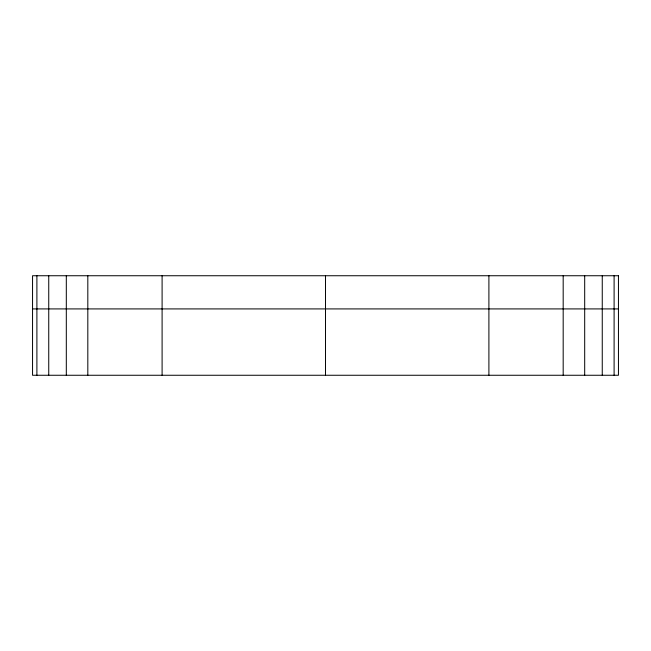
<?xml version="1.0" encoding="UTF-8"?>
<svg xmlns="http://www.w3.org/2000/svg" width="651" height="651" viewBox="0 0 651 651"><rect width="100%" height="100%" fill="white"/><g stroke="black" fill="none" stroke-linecap="round" stroke-linejoin="round"><path stroke-width="0.98" d="M32.55 308.916L618.45 308.916M614.105 275.739L614.105 375.261M602.256 275.739L602.256 375.261M584.688 275.739L584.688 375.261M563.18 275.739L563.18 375.261M488.901 275.739L488.901 375.261M325.5 275.739L325.5 375.261M162.099 275.739L162.099 375.261M87.82 275.739L87.82 375.261M66.312 275.739L66.312 375.261M48.744 275.739L48.744 375.261M36.895 275.739L36.895 375.261M618.45 275.739L32.55 275.739L32.55 375.261L618.45 375.261L618.45 275.739"/></g></svg>
